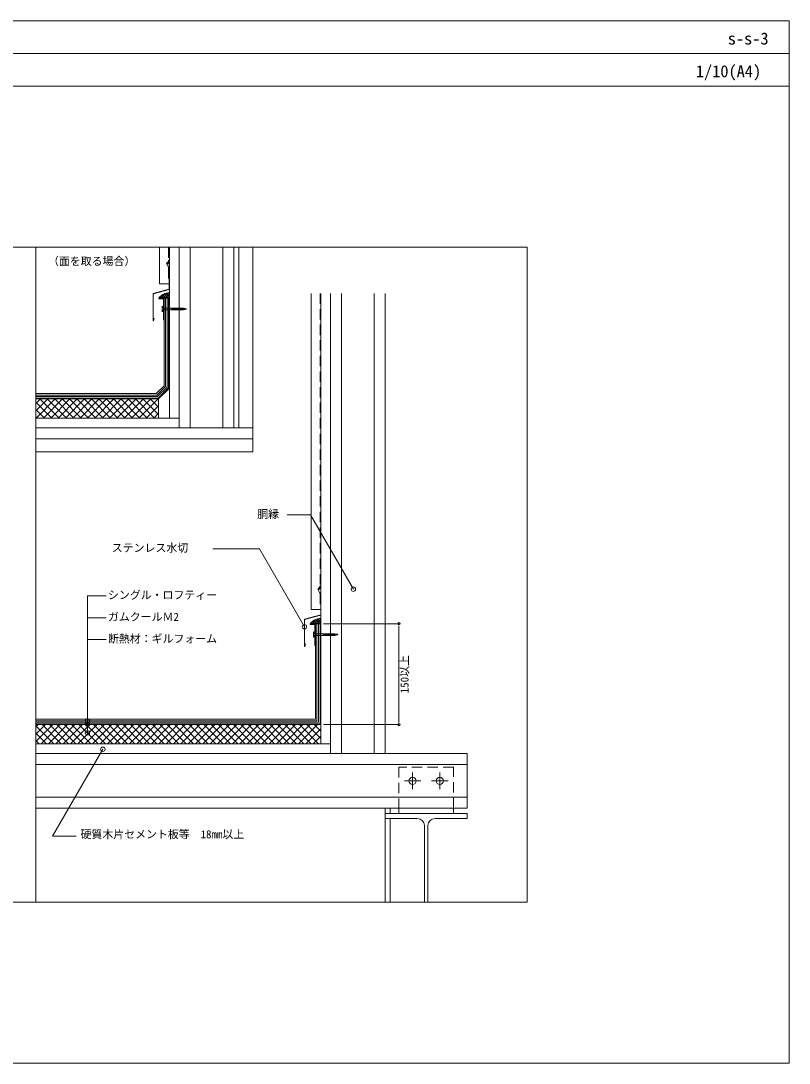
# Model space of a CAD drawing. Units: millimetres, scale not verified. Extents: x -1380 to 1380, y -955 to 955.
# Drawn here: x -28 to 1380, y -955 to 955 of the extents above; entities that cross this region are included whole.
import ezdxf
from ezdxf.enums import TextEntityAlignment as Align

# ---------------------------------------------------------------- set-up
doc = ezdxf.new("R2010")
doc.units = ezdxf.units.MM
doc.header["$LTSCALE"] = 3
doc.linetypes.add('USER2', pattern=[9.525, 6.35, -3.175])
for name, color, linetype, lineweight in [('0-0_0', 7, 'Continuous', 9), ('0-1_HATCH', 9, 'Continuous', 18), ('0-2_KUTAI', 3, 'Continuous', 18), ('0-3_BOUSUI', 1, 'Continuous', 18), ('0-4_MOJI', 7, 'Continuous', 18), ('0-5_KANAMONO_SCREW', 4, 'Continuous', 18), ('0-6_KANAMONO', 4, 'Continuous', 18), ('0-7_single', 6, 'Continuous', 18), ('0-8_TEKKOTU', 7, 'Continuous', 18), ('0-9_doubuti', 5, 'Continuous', 18), ('0-A_bo-do', 3, 'Continuous', 18), ('0-C_sunpo', 7, 'Continuous', 18), ('0-D_dannnetu', 6, 'Continuous', 18), ('0-E_WAKU', 7, 'Continuous', 18)]:
    doc.layers.add(name, color=color, linetype=linetype, lineweight=lineweight)
doc.styles.add('ＭＳ ゴシック', font='')
doc.styles.get('ＭＳ ゴシック').set_extended_font_data('MS Gothic')

# ---------------------------------------------------------------- blocks, each defined once
blk = doc.blocks.new('_DOT')
at = {"layer": '0-0_0'}
for p, q in [((-0.5, 0), (-1, 0)), ((0.25, 0), (-0.25, 0))]:
    blk.add_line(p, q, dxfattribs=at)
blk.add_circle((0, 0), 0.25, dxfattribs=at)

msp = doc.modelspace()

# ---------------------------------------------------------------- linework, layer by layer
at = {"layer": '0-0_0', "lineweight": 18}
msp.add_line((-1380.001, 895), (1379.999, 895), dxfattribs=at)
at = {"layer": '0-1_HATCH'}
for p, q in [((-0.001, 253.767), (8.287, 262.055)), ((-0.001, 240.296), (21.757, 262.055)), ((28.962, 227.055), (-0.001, 256.018)), ((0.228, 227.055), (35.228, 262.055)), ((42.432, 227.055), (7.432, 262.055)), ((13.698, 227.055), (48.698, 262.055)), ((55.902, 227.055), (20.902, 262.055)), ((27.168, 227.055), (62.168, 262.055)), ((69.373, 227.055), (34.373, 262.055)), ((40.639, 227.055), (75.639, 262.055)), ((82.843, 227.055), (47.843, 262.055)), ((54.109, 227.055), (89.109, 262.055)), ((96.314, 227.055), (61.314, 262.055)), ((67.58, 227.055), (102.58, 262.055)), ((109.784, 227.055), (74.784, 262.055)), ((81.05, 227.055), (116.05, 262.055)), ((123.254, 227.055), (88.254, 262.055)), ((94.52, 227.055), (129.52, 262.055)), ((136.725, 227.055), (101.725, 262.055)), ((107.991, 227.055), (142.991, 262.055)), ((150.195, 227.055), (115.195, 262.055)), ((121.461, 227.055), (156.461, 262.055)), ((163.666, 227.055), (128.666, 262.055)), ((134.931, 227.055), (169.931, 262.055)), ((177.136, 227.055), (142.136, 262.055)), ((148.402, 227.055), (183.402, 262.055)), ((190.606, 227.055), (155.606, 262.055)), ((161.872, 227.055), (196.872, 262.055)), ((204.077, 227.055), (169.077, 262.055)), ((175.343, 227.055), (210.343, 262.055)), ((217.547, 227.055), (182.547, 262.055)), ((188.813, 227.055), (223.813, 262.055)), ((224.643, 233.429), (196.017, 262.055)), ((202.283, 227.055), (224.643, 249.415)), ((224.643, 246.899), (209.488, 262.055)), ((224.643, 260.37), (222.958, 262.055)), ((15.491, 227.055), (-0.001, 242.547)), ((215.754, 227.055), (224.643, 235.944)), ((2.021, 227.055), (-0.001, 229.077)), ((-0.001, -338.93), (4.245, -334.684)), ((-0.001, -352.401), (17.716, -334.684)), ((-0.001, -365.871), (31.186, -334.684)), ((33.003, -369.684), (-0.001, -336.679)), ((9.656, -369.684), (44.656, -334.684)), ((46.474, -369.684), (11.474, -334.684)), ((23.127, -369.684), (58.127, -334.684)), ((59.944, -369.684), (24.944, -334.684)), ((36.597, -369.684), (71.597, -334.684)), ((73.415, -369.684), (38.415, -334.684)), ((50.067, -369.684), (85.067, -334.684)), ((86.885, -369.684), (51.885, -334.684)), ((63.538, -369.684), (98.538, -334.684)), ((100.355, -369.684), (65.355, -334.684)), ((77.008, -369.684), (112.008, -334.684)), ((113.826, -369.684), (78.826, -334.684)), ((90.479, -369.684), (125.479, -334.684)), ((127.296, -369.684), (92.296, -334.684)), ((103.949, -369.684), (138.949, -334.684)), ((140.766, -369.684), (105.766, -334.684)), ((117.419, -369.684), (152.419, -334.684)), ((154.237, -369.684), (119.237, -334.684)), ((130.89, -369.684), (165.89, -334.684)), ((167.707, -369.684), (132.707, -334.684)), ((144.36, -369.684), (179.36, -334.684)), ((181.178, -369.684), (146.178, -334.684)), ((157.831, -369.684), (192.831, -334.684)), ((194.648, -369.684), (159.648, -334.684)), ((171.301, -369.684), (206.301, -334.684)), ((208.118, -369.684), (173.118, -334.684)), ((184.771, -369.684), (219.771, -334.684)), ((221.589, -369.684), (186.589, -334.684)), ((198.242, -369.684), (233.242, -334.684)), ((235.059, -369.684), (200.059, -334.684)), ((211.712, -369.684), (246.712, -334.684)), ((248.53, -369.684), (213.53, -334.684)), ((225.182, -369.684), (260.182, -334.684)), ((262, -369.684), (227, -334.684)), ((238.653, -369.684), (273.653, -334.684)), ((275.47, -369.684), (240.47, -334.684)), ((252.123, -369.684), (287.123, -334.684)), ((288.941, -369.684), (253.941, -334.684)), ((265.594, -369.684), (300.594, -334.684)), ((302.411, -369.684), (267.411, -334.684)), ((279.064, -369.684), (314.064, -334.684)), ((315.881, -369.684), (280.881, -334.684)), ((292.534, -369.684), (327.534, -334.684)), ((329.352, -369.684), (294.352, -334.684)), ((306.005, -369.684), (341.005, -334.684)), ((342.822, -369.684), (307.822, -334.684)), ((319.475, -369.684), (354.475, -334.684)), ((356.293, -369.684), (321.293, -334.684)), ((332.946, -369.684), (367.946, -334.684)), ((369.763, -369.684), (334.763, -334.684)), ((346.416, -369.684), (381.416, -334.684)), ((383.233, -369.684), (348.233, -334.684)), ((359.886, -369.684), (394.886, -334.684)), ((396.704, -369.684), (361.704, -334.684)), ((373.357, -369.684), (408.357, -334.684)), ((410.174, -369.684), (375.174, -334.684)), ((386.827, -369.684), (421.827, -334.684)), ((423.645, -369.684), (388.645, -334.684)), ((400.297, -369.684), (435.297, -334.684)), ((437.115, -369.684), (402.115, -334.684)), ((413.768, -369.684), (448.768, -334.684)), ((450.585, -369.684), (415.585, -334.684)), ((427.238, -369.684), (462.238, -334.684)), ((464.056, -369.684), (429.056, -334.684)), ((440.709, -369.684), (475.709, -334.684)), ((477.526, -369.684), (442.526, -334.684)), ((454.179, -369.684), (489.179, -334.684)), ((490.996, -369.684), (455.996, -334.684)), ((467.649, -369.684), (502.649, -334.684)), ((504.467, -369.684), (469.467, -334.684)), ((481.12, -369.684), (516.12, -334.684)), ((517.937, -369.684), (482.937, -334.684)), ((494.59, -369.684), (522, -342.274)), ((522, -360.277), (496.408, -334.684)), ((522, -346.806), (509.878, -334.684)), ((19.533, -369.684), (-0.001, -350.15)), ((508.061, -369.684), (522, -355.744)), ((6.063, -369.684), (-0.001, -363.62)), ((521.531, -369.684), (522, -369.214))]:
    msp.add_line(p, q, dxfattribs=at)
at = {"layer": '0-2_KUTAI'}
for p, q in [((-0.001, 227.055), (244.643, 227.055)), ((-0.001, -369.684), (522, -369.684))]:
    msp.add_line(p, q, dxfattribs=at)
at = {"layer": '0-3_BOUSUI', "linetype": 'USER2'}
for p, q in [((243.143, 540), (243.143, 516.393)), ((239.807, 508.837), (242.424, 504.502)), ((241.678, 512.857), (240.106, 511.285)), ((243.143, 501.918), (243.143, 473.173)), ((520.5, 455.477), (520.5, -80.345)), ((517.164, -87.901), (519.781, -92.236)), ((519.035, -83.882), (517.463, -85.453)), ((520.5, -94.82), (520.5, -123.565))]:
    msp.add_line(p, q, dxfattribs=at)
at = {"layer": '0-3_BOUSUI'}
for p, q in [((229.1, 447.055), (227.056, 449.099)), ((228.171, 447.055), (236.368, 455.251)), ((233.591, 447.055), (229.416, 451.23)), ((238.081, 447.055), (232.047, 453.088)), ((232.662, 447.055), (242.448, 456.842)), ((234.743, 447.055), (244.643, 447.055)), ((242.571, 447.055), (234.969, 454.656)), ((237.152, 447.055), (244.643, 454.546)), ((244.643, 449.472), (238.217, 455.899)), ((241.642, 447.055), (244.643, 450.056)), ((244.643, 453.963), (241.854, 456.752)), ((506.458, -149.684), (504.414, -147.64)), ((505.529, -149.684), (513.725, -141.488)), ((510.948, -149.684), (506.773, -145.509)), ((515.438, -149.684), (509.404, -143.65)), ((510.019, -149.684), (519.806, -139.897)), ((512.1, -149.684), (522, -149.684)), ((519.928, -149.684), (512.326, -142.082)), ((514.509, -149.684), (522, -142.192)), ((522, -147.266), (515.574, -140.84)), ((518.999, -149.684), (522, -146.682)), ((522, -142.776), (519.211, -139.986))]:
    msp.add_line(p, q, dxfattribs=at)
for points in [[(-0.001, 263.555), (224.022, 263.555), (243.143, 282.676), (243.143, 447.055)], [(520.5, -149.684), (520.5, -333.184), (-0.001, -333.184)]]:
    msp.add_lwpolyline(points, dxfattribs=at)
at = {"layer": '0-3_BOUSUI', "linetype": 'USER2'}
for centre, radius, start, end in [((238.143, 516.393), 5, 314.98149, 0), ((241.519, 509.871), 2, 134.98149, 211.11836), ((238.143, 501.918), 5, 0, 31.11836), ((518.876, -86.868), 2, 134.98149, 211.11836), ((515.5, -80.345), 5, 314.98149, 0), ((515.5, -94.82), 5, 0, 31.11836)]:
    msp.add_arc(centre, radius, start, end, dxfattribs=at)
at = {"layer": '0-3_BOUSUI'}
for centre in [(246.129, 430.355), (523.486, -166.384)]:
    msp.add_arc(centre, 26.741, 93.18493, 141.35448, dxfattribs=at)
at = {"layer": '0-4_MOJI'}
for p, q in [((503.155, 49.487), (460.355, 49.487)), ((581.618, -86.416), (503.155, 49.487)), ((409.537, -12.48), (323.937, -12.48)), ((492, -155.311), (409.537, -12.48)), ((128.981, -98.946), (94.405, -98.946)), ((94.405, -349.675), (94.405, -98.946)), ((128.981, -138.946), (94.405, -138.946)), ((128.981, -178.946), (94.405, -178.946)), ((122.597, -379.879), (30.675, -539.092)), ((30.675, -539.092), (73.476, -539.092))]:
    msp.add_line(p, q, dxfattribs=at)
msp.add_lwpolyline([(397.522, 165.126), (-0.001, 165.126), (-0.001, 540), (397.522, 540)], close=True, dxfattribs=at)
for centre in [(581.618, -86.416), (492, -155.311), (94.405, -327.678), (94.405, -333.856), (94.405, -349.675), (122.597, -379.879)]:
    msp.add_circle(centre, 4, dxfattribs=at)
at = {"layer": '0-5_KANAMONO_SCREW'}
for p, q in [((231.089, 422.055), (231.089, 432.055)), ((231.089, 432.055), (233.643, 428.555)), ((233.643, 425.555), (231.089, 422.055)), ((233.643, 428.555), (270.554, 428.555)), ((233.643, 428.555), (233.643, 425.555)), ((233.643, 425.555), (270.554, 425.555)), ((249.099, 425.555), (249.099, 428.555)), ((249.125, 428.555), (250.125, 425.555)), ((250.112, 428.555), (251.112, 425.555)), ((251.112, 428.555), (252.112, 425.555)), ((252.112, 428.555), (253.112, 425.555)), ((253.112, 428.555), (254.112, 425.555)), ((253.112, 428.555), (254.112, 425.555)), ((254.112, 428.555), (255.112, 425.555)), ((255.112, 428.555), (256.112, 425.555)), ((256.099, 428.555), (257.099, 425.555)), ((257.099, 428.555), (258.099, 425.555)), ((258.099, 428.555), (259.099, 425.555)), ((259.099, 428.555), (260.099, 425.555)), ((259.099, 428.555), (260.099, 425.555)), ((260.099, 428.555), (261.099, 425.555)), ((261.099, 428.555), (262.099, 425.555)), ((262.086, 428.555), (263.086, 425.555)), ((263.086, 428.555), (264.086, 425.555)), ((264.086, 428.555), (265.086, 425.555)), ((265.086, 428.555), (266.086, 425.555)), ((266.086, 428.555), (267.086, 425.555)), ((267.086, 428.555), (268.086, 425.555)), ((268.086, 428.555), (269.086, 425.555)), ((269.086, 428.555), (270.086, 425.555)), ((270.086, 428.555), (271.05, 425.66)), ((270.554, 428.555), (275.249, 427.555)), ((270.554, 425.555), (275.249, 426.555)), ((271.126, 428.433), (271.984, 425.859)), ((272.203, 428.204), (272.918, 426.058)), ((273.279, 427.974), (273.851, 426.257)), ((274.355, 427.745), (274.785, 426.456)), ((275.249, 427.555), (276.089, 427.055)), ((275.249, 426.555), (276.089, 427.055)), ((508.446, -174.684), (508.446, -164.684)), ((508.446, -164.684), (511, -168.184)), ((511, -171.184), (508.446, -174.684)), ((511, -168.184), (547.911, -168.184)), ((511, -168.184), (511, -171.184)), ((511, -171.184), (547.911, -171.184)), ((526.456, -171.184), (526.456, -168.184)), ((526.482, -168.184), (527.482, -171.184)), ((527.469, -168.184), (528.469, -171.184)), ((528.469, -168.184), (529.469, -171.184)), ((529.469, -168.184), (530.469, -171.184)), ((530.469, -168.184), (531.469, -171.184)), ((530.469, -168.184), (531.469, -171.184)), ((531.469, -168.184), (532.469, -171.184)), ((532.469, -168.184), (533.469, -171.184)), ((533.456, -168.184), (534.456, -171.184)), ((534.456, -168.184), (535.456, -171.184)), ((535.456, -168.184), (536.456, -171.184)), ((536.456, -168.184), (537.456, -171.184)), ((536.456, -168.184), (537.456, -171.184)), ((537.456, -168.184), (538.456, -171.184)), ((538.456, -168.184), (539.456, -171.184)), ((539.443, -168.184), (540.443, -171.184)), ((540.443, -168.184), (541.443, -171.184)), ((541.443, -168.184), (542.443, -171.184)), ((542.443, -168.184), (543.443, -171.184)), ((543.443, -168.184), (544.443, -171.184)), ((544.443, -168.184), (545.443, -171.184)), ((545.443, -168.184), (546.443, -171.184)), ((546.443, -168.184), (547.443, -171.184)), ((547.443, -168.184), (548.407, -171.078)), ((547.911, -168.184), (552.606, -169.184)), ((547.911, -171.184), (552.606, -170.184)), ((548.483, -168.306), (549.341, -170.879)), ((549.56, -168.535), (550.275, -170.68)), ((550.636, -168.764), (551.208, -170.481)), ((551.713, -168.994), (552.142, -170.283)), ((552.606, -169.184), (553.446, -169.684)), ((552.606, -170.184), (553.446, -169.684))]:
    msp.add_line(p, q, dxfattribs=at)
at = {"layer": '0-6_KANAMONO'}
for p, q in [((245.643, 512.055), (244.643, 512.055)), ((235.243, 446.555), (235.243, 446.355)), ((215.343, 405.275), (214.943, 405.275)), ((215.337, 405.275), (214.943, 405.275)), ((215.043, 405.575), (215.243, 405.575)), ((512.6, -150.184), (512.6, -150.384)), ((492.7, -191.464), (492.3, -191.464)), ((492.694, -191.464), (492.3, -191.464)), ((492.4, -191.164), (492.6, -191.164))]:
    msp.add_line(p, q, dxfattribs=at)
for points in [[(214.643, 405.575), (214.643, 455.195), (244.343, 463.173), (244.343, 512.573)], [(244.643, 512.573), (244.643, 462.943), (214.943, 454.965), (214.943, 405.675)], [(243.831, 512.785), (240.27, 509.226), (240.058, 509.439), (243.619, 512.998)], [(225.243, 446.355), (225.243, 447.055), (227.031, 447.055), (227.243, 446.843), (227.455, 447.055), (234.743, 447.055)], [(233.712, 427.242), (233.543, 427.305), (233.543, 445.855), (225.743, 445.855)], [(234.743, 445.855), (234.743, 436.055), (235.169, 435.71)], [(233.543, 407.555), (233.543, 426.805), (233.712, 426.867)], [(235.169, 435.399), (234.743, 435.055), (234.743, 433.055), (235.169, 432.71)], [(235.169, 432.399), (234.743, 432.055), (234.743, 430.055), (235.169, 429.71)], [(235.169, 429.399), (234.743, 429.055), (234.743, 427.055), (235.169, 426.71)], [(235.169, 426.399), (234.743, 426.055), (234.743, 424.055), (235.169, 423.71)], [(235.169, 423.399), (234.743, 423.055), (234.743, 421.055), (235.169, 420.71)], [(235.169, 420.399), (234.743, 420.055), (234.743, 418.055), (235.169, 417.71)], [(215.343, 405.675), (216.348, 410.297), (216.648, 410.297), (215.63, 405.512)], [(235.169, 411.399), (234.743, 411.055), (234.743, 407.055), (234.043, 407.055)], [(235.169, 417.399), (234.743, 417.055), (234.743, 415.055), (235.169, 414.71)], [(235.169, 414.399), (234.743, 414.055), (234.743, 412.055), (235.169, 411.71)], [(492, -191.164), (492, -141.544), (521.7, -133.565), (521.7, -84.165)], [(522, -84.165), (522, -133.796), (492.3, -141.774), (492.3, -191.064)], [(521.188, -83.953), (517.627, -87.512), (517.415, -87.3), (520.976, -83.741)], [(502.6, -150.384), (502.6, -149.684), (504.388, -149.684), (504.6, -149.896), (504.813, -149.684), (512.1, -149.684)], [(511.07, -169.496), (510.9, -169.434), (510.9, -150.884), (503.1, -150.884)], [(512.1, -150.884), (512.1, -160.684), (512.526, -161.028)], [(510.9, -189.184), (510.9, -169.934), (511.07, -169.871)], [(512.526, -161.339), (512.1, -161.684), (512.1, -163.684), (512.526, -164.028)], [(512.526, -164.339), (512.1, -164.684), (512.1, -166.684), (512.526, -167.028)], [(512.526, -167.339), (512.1, -167.684), (512.1, -169.684), (512.526, -170.028)], [(512.526, -170.339), (512.1, -170.684), (512.1, -172.684), (512.526, -173.028)], [(492.7, -191.064), (493.705, -186.442), (494.005, -186.442), (492.987, -191.226)], [(512.526, -185.339), (512.1, -185.684), (512.1, -189.684), (511.4, -189.684)], [(512.526, -173.339), (512.1, -173.684), (512.1, -175.684), (512.526, -176.028)], [(512.526, -176.339), (512.1, -176.684), (512.1, -178.684), (512.526, -179.028)], [(512.526, -179.339), (512.1, -179.684), (512.1, -181.684), (512.526, -182.028)], [(512.526, -182.339), (512.1, -182.684), (512.1, -184.684), (512.526, -185.028)]]:
    msp.add_lwpolyline(points, dxfattribs=at)
for centre, radius, start, end in [((244.043, 512.573), 0.6, 360, 134.98149), ((244.043, 512.573), 0.3, 0, 134.98148), ((225.743, 446.355), 0.5, 180, 270), ((234.743, 446.555), 0.5, 0, 90), ((234.743, 446.355), 0.5, 270, 0), ((233.643, 427.055), 0.2, 290.2297, 69.7703), ((235.043, 435.555), 0.2, 308.97666, 51.02334), ((235.043, 432.555), 0.2, 308.97666, 51.02334), ((235.043, 429.555), 0.2, 308.97666, 51.02334), ((235.043, 426.555), 0.2, 308.97666, 51.02334), ((235.043, 423.555), 0.2, 308.97666, 51.02334), ((235.043, 420.555), 0.2, 308.97666, 51.02334), ((214.943, 405.575), 0.3, 180, 270), ((215.043, 405.675), 0.1, 180, 270), ((215.243, 405.675), 0.1, 270, 0), ((215.337, 405.575), 0.3, 270, 347.98852), ((234.043, 407.555), 0.5, 180, 270), ((235.043, 417.555), 0.2, 308.97666, 51.02334), ((235.043, 414.555), 0.2, 308.97666, 51.02334), ((235.043, 411.555), 0.2, 308.97666, 51.02334), ((521.4, -84.165), 0.6, 360, 134.98149), ((521.4, -84.165), 0.3, 0, 134.98148), ((503.1, -150.384), 0.5, 180, 270), ((512.1, -150.184), 0.5, 0, 90), ((512.1, -150.384), 0.5, 270, 0), ((511, -169.684), 0.2, 290.2297, 69.7703), ((512.4, -161.184), 0.2, 308.97666, 51.02334), ((512.4, -164.184), 0.2, 308.97666, 51.02334), ((512.4, -167.184), 0.2, 308.97666, 51.02334), ((512.4, -170.184), 0.2, 308.97666, 51.02334), ((511.4, -189.184), 0.5, 180, 270), ((512.4, -173.184), 0.2, 308.97666, 51.02334), ((512.4, -176.184), 0.2, 308.97666, 51.02334), ((512.4, -179.184), 0.2, 308.97666, 51.02334), ((512.4, -182.184), 0.2, 308.97666, 51.02334), ((512.4, -185.184), 0.2, 308.97666, 51.02334), ((492.3, -191.164), 0.3, 180, 270), ((492.4, -191.064), 0.1, 180, 270), ((492.6, -191.064), 0.1, 270, 0), ((492.694, -191.164), 0.3, 270, 347.98852)]:
    msp.add_arc(centre, radius, start, end, dxfattribs=at)
at = {"layer": '0-7_single'}
for points in [[(-0.001, 269.155), (221.702, 269.155), (237.543, 284.996), (237.543, 447.055)], [(-0.001, 266.355), (222.862, 266.355), (240.343, 283.836), (240.343, 447.055)], [(-0.001, 271.955), (220.543, 271.955), (234.743, 286.156), (234.743, 407.055)], [(517.7, -149.684), (517.7, -330.384), (-0.001, -330.384)], [(514.9, -149.684), (514.9, -327.584), (-0.001, -327.584)], [(512.1, -189.684), (512.1, -324.784), (-0.001, -324.784)]]:
    msp.add_lwpolyline(points, dxfattribs=at)
at = {"layer": '0-8_TEKKOTU'}
for p, q in [((371.643, 209.055), (371.643, 540)), ((705, -437.684), (675, -437.684)), ((690, -422.684), (690, -452.684)), ((755, -437.684), (725, -437.684)), ((740, -422.684), (740, -452.684)), ((640, -660), (640, -487.684)), ((649, -497.684), (649, -487.684)), ((665, -487.684), (665, -497.684)), ((765, -487.684), (765, -497.684)), ((649, -660), (649, -506.684)), ((711.75, -660), (711.75, -519.684)), ((718.25, -519.684), (718.25, -660))]:
    msp.add_line(p, q, dxfattribs=at)
at = {"layer": '0-8_TEKKOTU', "linetype": 'USER2'}
for p, q in [((665, -412.684), (665, -487.684)), ((765, -412.684), (665, -412.684)), ((765, -487.684), (765, -412.684))]:
    msp.add_line(p, q, dxfattribs=at)
at = {"layer": '0-8_TEKKOTU'}
msp.add_lwpolyline([(698.75, -506.684), (640, -506.684), (640, -497.684), (790, -497.684), (790, -506.684), (731.25, -506.684)], dxfattribs=at)
for centre in [(690, -437.684), (740, -437.684)]:
    msp.add_circle(centre, 6.5, dxfattribs=at)
for centre, start, end in [((698.75, -519.684), 0, 90), ((731.25, -519.684), 90, 180)]:
    msp.add_arc(centre, 13, start, end, dxfattribs=at)
at = {"layer": '0-9_doubuti'}
for p, q in [((262.643, 209.055), (262.643, 540)), ((282.643, 209.055), (282.643, 540)), ((342.643, 209.055), (342.643, 540)), ((362.643, 209.055), (362.643, 540)), ((540, -387.684), (540, 455.477)), ((560, -387.684), (560, 455.477)), ((620, -387.684), (620, 455.477)), ((640, -387.684), (640, 455.477)), ((397.522, 209.055), (-0.001, 209.055)), ((397.522, 189.055), (-0.001, 189.055)), ((790, -387.684), (-0.001, -387.684)), ((790, -487.684), (790, -387.684)), ((790, -407.684), (-0.001, -407.684)), ((790, -467.684), (-0.001, -467.684)), ((790, -487.684), (-0.001, -487.684))]:
    msp.add_line(p, q, dxfattribs=at)
at = {"layer": '0-A_bo-do'}
for p, q in [((226.643, 473.173), (226.643, 540)), ((244.643, 227.055), (244.643, 540)), ((244.343, 473.173), (226.643, 473.173)), ((504, -123.565), (504, 455.477)), ((522, -369.684), (522, 455.477)), ((224.643, 262.055), (244.643, 282.055)), ((224.643, 262.055), (224.643, 227.055)), ((262.643, 227.055), (-0.001, 227.055)), ((521.7, -123.565), (504, -123.565)), ((540, -369.684), (-0.001, -369.684))]:
    msp.add_line(p, q, dxfattribs=at)
at = {"layer": '0-C_sunpo'}
for p, q in [((527, -149.684), (665.106, -149.684)), ((665.106, -326.684), (665.106, -157.684)), ((527, -334.684), (665.106, -334.684))]:
    msp.add_line(p, q, dxfattribs=at)
at = {"layer": '0-D_dannnetu'}
for p, q in [((224.643, 262.055), (-0.001, 262.055)), ((522, -334.684), (-0.001, -334.684))]:
    msp.add_line(p, q, dxfattribs=at)
at = {"layer": '0-E_WAKU'}
msp.add_line((-0.001, 540), (-0.001, -660), dxfattribs=at)
for points in [[(-1380.001, -955), (1379.999, -955), (1379.999, 955), (-1380.001, 955)], [(1379.999, 835), (-1380.001, 835), (-1380.001, 955), (1379.999, 955)], [(-900.001, -660), (899.999, -660), (899.999, 540), (-900.001, 540)]]:
    msp.add_lwpolyline(points, close=True, dxfattribs=at)

# ---------------------------------------------------------------- block references
at = {"layer": '0-C_sunpo', "xscale": 8, "yscale": 8}
for p, rotation in [((665.106, -149.684), 90), ((665.106, -334.684), 270)]:
    msp.add_blockref('_DOT', p, dxfattribs=dict(at, rotation=rotation))

# ---------------------------------------------------------------- texts
at = {"layer": '0-4_MOJI', "style": 'ＭＳ ゴシック'}
for s, p in [('（面を取る場合）', (22.133, 502.802)), ('胴縁', (405.375, 39.487)), ('ステンレス水切', (139.008, -22.48)), ('シングル・ロフティー', (131.981, -108.946)), ('ガムクールＭ2', (131.981, -148.946)), ('断熱材：ギルフォーム', (131.981, -188.946)), ('硬質木片セメント板等\u300018mm以上', (81.769, -547.337))]:
    msp.add_text(s, height=14.66, dxfattribs=at).set_placement(p, align=Align.BOTTOM_LEFT)
at = {"layer": '0-C_sunpo', "style": 'ＭＳ ゴシック'}
msp.add_text('150以上', height=14.66, rotation=90, dxfattribs=at).set_placement((687.121, -277.184), align=Align.BOTTOM_LEFT)
at = {"layer": '0-E_WAKU', "style": 'ＭＳ ゴシック'}
for s, p in [('s-s-3', (1267.537, 905)), ('1/10(A4)', (1209.06, 845))]:
    msp.add_text(s, height=21.99, dxfattribs=at).set_placement(p, align=Align.BOTTOM_LEFT)

doc.saveas('drawing.dxf')
